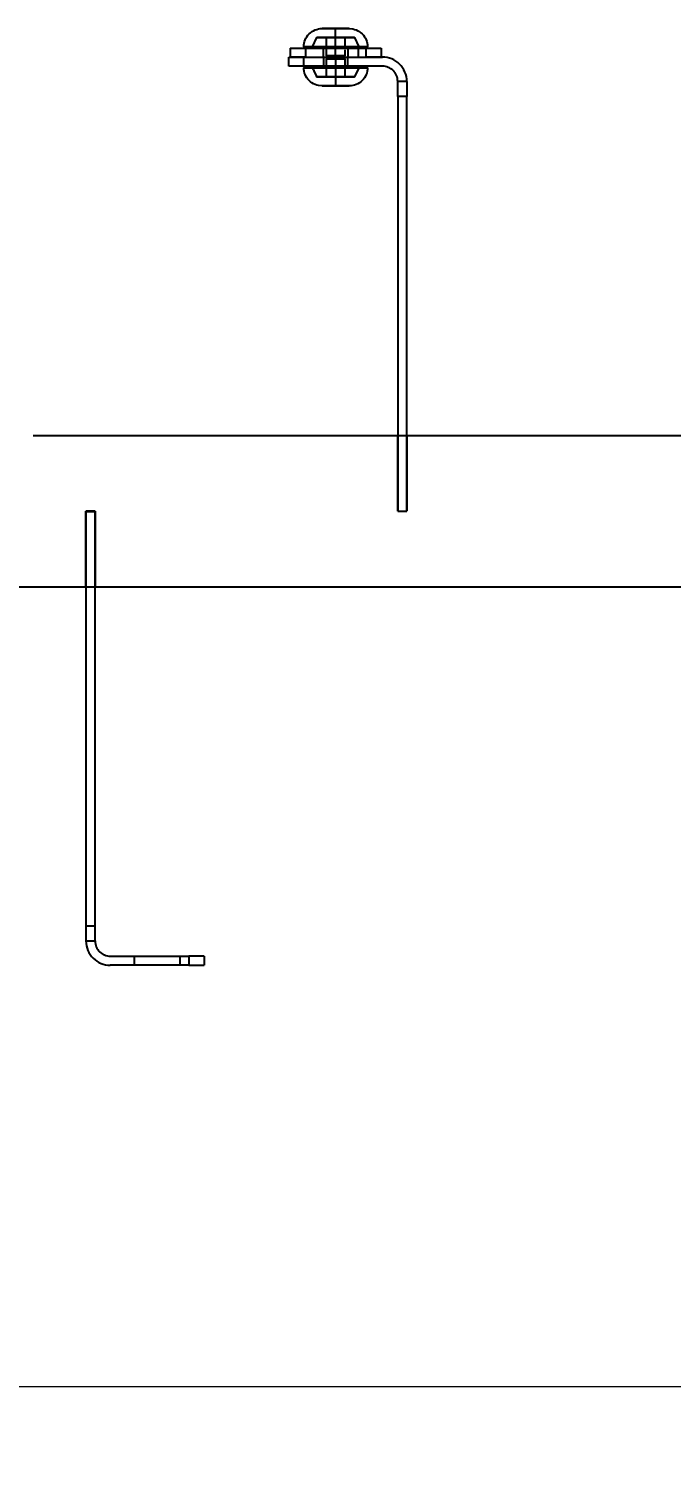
# Model space of a CAD drawing. Header units: millimetres. Extents: x 10366 to 13995, y 24552 to 29685.
# Drawn here: x 12465.7 to 12678.1, y 28548.8 to 29020.5 of the extents above; entities that cross this region are included whole.
import ezdxf

# ---------------------------------------------------------------- set-up
doc = ezdxf.new("R2010")
doc.units = ezdxf.units.MM
doc.header["$LTSCALE"] = 3
for name, color, linetype in [('Default', 7, 'Continuous'), ('Hidden_lines', 7, 'Continuous'), ('Red', 1, 'Continuous')]:
    doc.layers.add(name, color=color, linetype=linetype)
doc.styles.get("Standard").update_dxf_attribs({"font": 'arial.ttf'})
doc.dimstyles.new('MATEUSZ', dxfattribs={"dimtxt": 35, "dimasz": 16, "dimexe": 0.18, "dimexo": 0.0625, "dimgap": 0.09, "dimtad": 0, "dimdec": 0, "dimdsep": 46, "dimtxsty": 'Standard', "dimblk": 'DOT', "dimcen": 0.09, "dimse1": 1, "dimse2": 1, "dimadec": 0, "dimazin": 0, "dimtfac": 1, "dimtdec": 0, "dimtofl": 0, "dimtmove": 0, "dimatfit": 3, "dimfxl": 1, "dimtolj": 1, "dimtzin": 0, "dimlwd": 9, "dimlwe": 9, "dimarcsym": 0})

# ---------------------------------------------------------------- blocks, each defined once
blk = doc.blocks.new('_Dot')
at = {"color": 0, "linetype": 'ByBlock', "lineweight": -2}
blk.add_line((-0.5, 0), (-1, 0), dxfattribs=at)
at = {"color": 0, "linetype": 'ByBlock', "const_width": 0.5}
blk.add_lwpolyline([(-0.25, 0, 1), (0.25, 0, 1)], format="xyb", close=True, dxfattribs=at)
blk = doc.blocks.new('*D19')
at = {"color": 0, "lineweight": 9, "transparency": 16777216}
for p, q in [((11011.69, 28571.75), (12073.1, 28571.75)), ((13239.69, 28571.75), (12178.28, 28571.75))]:
    blk.add_line(p, q, dxfattribs=at)
at = {"layer": 'Defpoints', "color": 0, "transparency": 16777216}
for p in [(10995.69, 28861.08), (13255.69, 28861.08), (13255.69, 28571.75)]:
    blk.add_point(p, dxfattribs=at)
at = {"color": 0, "lineweight": 9, "transparency": 16777216, "xscale": 16, "yscale": 16, "zscale": 16, "rotation": 180}
blk.add_blockref('_Dot', (10995.69, 28571.75), dxfattribs=at)
at = {"color": 0, "lineweight": 9, "transparency": 16777216, "xscale": 16, "yscale": 16, "zscale": 16}
blk.add_blockref('_Dot', (13255.69, 28571.75), dxfattribs=at)
at = {"color": 0, "transparency": 16777216, "insert": (12125.69, 28571.75), "char_height": 35, "attachment_point": 5}
blk.add_mtext('\\A1;2260', dxfattribs=at)

msp = doc.modelspace()

# ---------------------------------------------------------------- linework, layer by layer
at = {"layer": 'Default', "color": 0}
for p, q in [((12552.18, 29014.08), (12552.18, 29011.08)), ((12557.18, 29014.08), (12557.18, 29011.08)), ((12557.18, 29014.08), (12577.18, 29014.08)), ((12577.18, 29014.08), (12577.18, 29011.08)), ((12582.18, 29014.08), (12582.18, 29011.08)), ((12551.69, 29008.08), (12551.69, 29011.08)), ((12556.69, 29011.08), (12582.67, 29011.08)), ((12556.69, 29008.08), (12556.69, 29011.08)), ((12557.18, 29011.08), (12577.18, 29011.08)), ((12582.67, 29008.08), (12556.69, 29008.08)), ((12590.69, 29003.06), (12587.69, 29003.06)), ((12590.69, 28998.06), (12587.69, 28998.06)), ((12587.69, 28998.06), (12587.69, 28861.23)), ((12590.69, 28861.23), (12590.69, 28998.06)), ((12467.21, 28886.08), (12773.21, 28886.08)), ((12487.69, 28861.08), (12484.69, 28861.08)), ((12484.69, 28860.88), (12484.69, 28724.1)), ((12487.69, 28860.88), (12484.69, 28860.88)), ((12487.69, 28860.88), (12484.69, 28860.88)), ((12487.69, 28724.1), (12487.69, 28860.88)), ((12587.69, 28861.23), (12587.69, 28861.08)), ((12587.69, 28861.08), (12590.69, 28861.08)), ((12590.69, 28861.08), (12590.69, 28861.23)), ((12384.69, 28836.08), (12484.69, 28836.08)), ((12487.69, 28836.08), (12793.69, 28836.08)), ((12484.69, 28724.1), (12487.69, 28724.1)), ((12484.69, 28719.1), (12487.69, 28719.1)), ((12492.71, 28714.08), (12518.69, 28714.08)), ((12518.69, 28714.08), (12518.69, 28711.08)), ((12523.69, 28714.08), (12523.69, 28711.08)), ((12518.69, 28711.08), (12492.71, 28711.08))]:
    msp.add_line(p, q, dxfattribs=at)
for points in [[(12552.18, 29014.08, 0), (12552.18, 29014.08, 0), (12552.18, 29014.08, 0), (12552.18, 29014.08, 0), (12552.18, 29014.08, 0), (12552.18, 29014.08, 0), (12552.18, 29014.08, 0), (12552.18, 29014.08, 0), (12552.18, 29014.08, 0), (12552.18, 29014.08, 0), (12552.19, 29014.08, 0), (12552.19, 29014.08, 0), (12552.19, 29014.08, 0), (12552.22, 29014.08, 0), (12552.33, 29014.08, 0), (12552.8, 29014.08, 0), (12557.18, 29014.08, 0)], [(12577.18, 29014.08, 0), (12582.18, 29014.08, 0)], [(12551.69, 29011.08, 0), (12551.69, 29011.08, 0), (12551.69, 29011.08, 0), (12551.69, 29011.08, 0), (12551.69, 29011.08, 0), (12551.69, 29011.08, 0), (12551.69, 29011.08, 0), (12551.69, 29011.08, 0), (12551.69, 29011.08, 0), (12551.69, 29011.08, 0), (12551.7, 29011.08, 0), (12551.7, 29011.08, 0), (12551.7, 29011.08, 0), (12551.73, 29011.08, 0), (12551.84, 29011.08, 0), (12552.31, 29011.08, 0), (12556.69, 29011.08, 0)], [(12557.18, 29011.08, 0), (12552.18, 29011.08, 0)], [(12582.18, 29011.08, 0), (12582.18, 29011.08, 0), (12582.18, 29011.08, 0), (12582.18, 29011.08, 0), (12582.18, 29011.08, 0), (12582.18, 29011.08, 0), (12582.18, 29011.08, 0), (12582.18, 29011.08, 0), (12582.18, 29011.08, 0), (12582.18, 29011.08, 0), (12582.18, 29011.08, 0), (12582.18, 29011.08, 0), (12582.18, 29011.08, 0), (12582.15, 29011.08, 0), (12582.04, 29011.08, 0), (12581.57, 29011.08, 0), (12577.18, 29011.08, 0)], [(12590.69, 29003.06, 0), (12590.65, 29003.86, 0), (12590.54, 29004.65, 0), (12590.34, 29005.43, 0), (12590.07, 29006.17, 0), (12589.72, 29006.89, 0), (12589.31, 29007.56, 0), (12588.84, 29008.2, 0), (12588.3, 29008.78, 0), (12587.72, 29009.3, 0), (12587.09, 29009.76, 0), (12586.41, 29010.16, 0), (12585.7, 29010.49, 0), (12584.97, 29010.75, 0), (12584.22, 29010.93, 0), (12583.45, 29011.05, 0), (12582.67, 29011.08, 0)], [(12556.69, 29008.08, 0), (12551.69, 29008.08, 0)], [(12587.69, 29003.06, 0), (12587.67, 29003.57, 0), (12587.59, 29004.07, 0), (12587.47, 29004.56, 0), (12587.29, 29005.03, 0), (12587.08, 29005.47, 0), (12586.82, 29005.9, 0), (12586.52, 29006.29, 0), (12586.18, 29006.65, 0), (12585.82, 29006.98, 0), (12585.42, 29007.27, 0), (12585, 29007.51, 0), (12584.56, 29007.72, 0), (12584.1, 29007.88, 0), (12583.63, 29007.99, 0), (12583.16, 29008.06, 0), (12582.67, 29008.08, 0)], [(12587.69, 28998.06, 0), (12587.69, 29003.06, 0)], [(12590.69, 29003.06, 0), (12590.69, 29003.06, 0), (12590.69, 29003.06, 0), (12590.69, 29003.06, 0), (12590.69, 29003.06, 0), (12590.69, 29003.06, 0), (12590.69, 29003.06, 0), (12590.69, 29003.06, 0), (12590.69, 29003.06, 0), (12590.69, 29003.06, 0), (12590.69, 29003.06, 0), (12590.69, 29003.06, 0), (12590.69, 29003.06, 0), (12590.69, 29003.05, 0), (12590.69, 29003.03, 0), (12590.69, 29002.92, 0), (12590.69, 29002.45, 0), (12590.69, 28998.06, 0)], [(12587.69, 28886.08, 0), (12587.69, 28886.08, 0), (12587.69, 28886.08, 0), (12587.69, 28886.08, 0), (12587.69, 28886.08, 0), (12587.69, 28886.08, 0), (12587.69, 28886.08, 0), (12587.69, 28886.08, 0), (12587.69, 28886.08, 0), (12587.69, 28886.08, 0), (12587.69, 28886.08, 0), (12587.69, 28886.07, 0), (12587.69, 28886.03, 0), (12587.69, 28885.64, 0), (12587.69, 28883.67, 0), (12587.69, 28861.23, 0)], [(12590.69, 28886.08, 0), (12590.69, 28886.08, 0), (12590.69, 28886.08, 0), (12590.69, 28886.08, 0), (12590.69, 28886.08, 0), (12590.69, 28886.08, 0), (12590.69, 28886.08, 0), (12590.69, 28886.08, 0), (12590.69, 28886.08, 0), (12590.69, 28886.08, 0), (12590.69, 28886.08, 0), (12590.69, 28886.07, 0), (12590.69, 28886.03, 0), (12590.69, 28885.64, 0), (12590.69, 28883.67, 0), (12590.69, 28861.23, 0)], [(12484.69, 28860.88, 0), (12484.69, 28836.08, 0)], [(12487.69, 28836.08, 0), (12487.69, 28836.08, 0), (12487.69, 28836.08, 0), (12487.69, 28836.08, 0), (12487.69, 28836.08, 0), (12487.69, 28836.08, 0), (12487.69, 28836.08, 0), (12487.69, 28836.08, 0), (12487.69, 28836.08, 0), (12487.69, 28836.08, 0), (12487.69, 28836.09, 0), (12487.69, 28836.1, 0), (12487.69, 28836.13, 0), (12487.69, 28836.53, 0), (12487.69, 28838.49, 0), (12487.69, 28860.88, 0)], [(12484.69, 28724.1, 0), (12484.69, 28719.1, 0)], [(12487.69, 28719.1, 0), (12487.69, 28719.1, 0), (12487.69, 28719.1, 0), (12487.69, 28719.1, 0), (12487.69, 28719.1, 0), (12487.69, 28719.1, 0), (12487.69, 28719.1, 0), (12487.69, 28719.1, 0), (12487.69, 28719.1, 0), (12487.69, 28719.1, 0), (12487.69, 28719.1, 0), (12487.69, 28719.1, 0), (12487.69, 28719.11, 0), (12487.69, 28719.11, 0), (12487.69, 28719.14, 0), (12487.69, 28719.25, 0), (12487.69, 28719.72, 0), (12487.69, 28724.1, 0)], [(12484.69, 28719.1, 0), (12484.73, 28718.3, 0), (12484.85, 28717.51, 0), (12485.05, 28716.74, 0), (12485.32, 28715.99, 0), (12485.67, 28715.28, 0), (12486.08, 28714.6, 0), (12486.55, 28713.97, 0), (12487.09, 28713.39, 0), (12487.67, 28712.87, 0), (12488.3, 28712.41, 0), (12488.98, 28712.01, 0), (12489.68, 28711.68, 0), (12490.42, 28711.42, 0), (12491.17, 28711.23, 0), (12491.94, 28711.12, 0), (12492.71, 28711.08, 0)], [(12487.69, 28719.1, 0), (12487.72, 28718.6, 0), (12487.8, 28718.1, 0), (12487.92, 28717.61, 0), (12488.09, 28717.14, 0), (12488.31, 28716.69, 0), (12488.57, 28716.27, 0), (12488.87, 28715.88, 0), (12489.21, 28715.51, 0), (12489.57, 28715.19, 0), (12489.97, 28714.9, 0), (12490.39, 28714.65, 0), (12490.83, 28714.45, 0), (12491.29, 28714.29, 0), (12491.76, 28714.18, 0), (12492.23, 28714.11, 0), (12492.71, 28714.08, 0)], [(12523.69, 28714.08, 0), (12523.69, 28714.08, 0), (12523.69, 28714.08, 0), (12523.69, 28714.08, 0), (12523.69, 28714.08, 0), (12523.69, 28714.08, 0), (12523.69, 28714.08, 0), (12523.69, 28714.08, 0), (12523.69, 28714.08, 0), (12523.69, 28714.08, 0), (12523.69, 28714.08, 0), (12523.69, 28714.08, 0), (12523.69, 28714.08, 0), (12523.69, 28714.08, 0), (12523.66, 28714.08, 0), (12523.55, 28714.08, 0), (12523.08, 28714.08, 0), (12518.69, 28714.08, 0)], [(12518.69, 28711.08, 0), (12523.69, 28711.08, 0)]]:
    msp.add_polyline3d(points, dxfattribs=at)
at = {"layer": 'Hidden_lines', "color": 0}
for p, q in [((12559.55, 29014.54), (12560.95, 29017.54)), ((12563.18, 29011.08), (12563.18, 29014.08)), ((12564.18, 29014.54), (12564.18, 29017.54)), ((12564.18, 29011.54), (12564.18, 29014.08)), ((12567.18, 29014.54), (12567.18, 29017.54)), ((12567.18, 29011.54), (12567.18, 29014.08)), ((12570.18, 29017.54), (12570.18, 29014.08)), ((12570.18, 29013.51), (12570.18, 29011.54)), ((12571.18, 29014.08), (12571.18, 29011.08)), ((12573.42, 29017.54), (12574.82, 29014.54)), ((12574.68, 29011.08), (12574.68, 29014.08)), ((12563.18, 29011.08), (12563.18, 29008.08)), ((12564.18, 29008.08), (12564.18, 29010.57)), ((12567.18, 29010.57), (12567.18, 29008.08)), ((12570.18, 29010.57), (12570.18, 29008.08)), ((12571.18, 29008.08), (12571.18, 29011.08)), ((12559.75, 29007.14), (12560.02, 29006.56)), ((12560.02, 29006.56), (12560.76, 29004.97)), ((12560.76, 29004.97), (12560.95, 29004.57)), ((12564.18, 29004.57), (12564.18, 29007.57)), ((12567.18, 29007.57), (12567.18, 29004.57)), ((12570.18, 29007.57), (12570.18, 29004.57)), ((12574.82, 29007.57), (12573.42, 29004.57)), ((12484.69, 28836.08), (12487.69, 28836.08)), ((12484.69, 28836.08), (12487.69, 28836.08)), ((12500.7, 28711.08), (12500.7, 28714.08)), ((12515.7, 28714.08), (12515.7, 28711.08))]:
    msp.add_line(p, q, dxfattribs=at)
for points in [[(12567.18, 29017.54, 0), (12560.95, 29017.54, 0)], [(12567.18, 29017.54, 0), (12573.42, 29017.54, 0)], [(12567.18, 29011.54, 0), (12564.18, 29011.54, 0)], [(12567.18, 29010.57, 0), (12564.18, 29010.57, 0)], [(12567.18, 29011.54, 0), (12570.18, 29011.54, 0)], [(12567.18, 29010.57, 0), (12570.18, 29010.57, 0)], [(12567.18, 29004.57, 0), (12560.95, 29004.57, 0)], [(12567.18, 29004.57, 0), (12573.42, 29004.57, 0)]]:
    msp.add_polyline3d(points, close=True, dxfattribs=at)
for points in [[(12567.18, 29014.54, 0), (12564.41, 29014.54, 0)], [(12569.71, 29014.54, 0), (12567.18, 29014.54, 0)], [(12567.18, 29007.57, 0), (12564.41, 29007.57, 0)], [(12569.71, 29007.57, 0), (12567.18, 29007.57, 0)], [(12587.69, 28861.08, 0), (12587.69, 28886.08, 0)], [(12590.69, 28861.08, 0), (12590.69, 28886.08, 0)], [(12484.69, 28836.08, 0), (12484.69, 28836.08, 0), (12484.69, 28836.08, 0), (12484.69, 28836.08, 0), (12484.69, 28836.08, 0), (12484.69, 28836.08, 0), (12484.69, 28836.08, 0), (12484.69, 28836.08, 0), (12484.69, 28836.08, 0), (12484.69, 28836.08, 0), (12484.69, 28836.09, 0), (12484.69, 28836.1, 0), (12484.69, 28836.13, 0), (12484.69, 28836.53, 0), (12484.69, 28838.52, 0), (12484.69, 28861.08, 0)], [(12487.69, 28861.08, 0), (12487.69, 28836.08, 0)]]:
    msp.add_polyline3d(points, dxfattribs=at)
at = {"layer": 'Red', "color": 0}
msp.add_line((12559.75, 29007.14), (12559.55, 29007.57), dxfattribs=at)
for points in [[(12556.68, 29014.54, 0), (12556.71, 29015.12, 0), (12556.8, 29015.69, 0), (12556.94, 29016.25, 0), (12557.13, 29016.8, 0), (12557.38, 29017.33, 0), (12557.67, 29017.84, 0), (12558.02, 29018.31, 0), (12558.42, 29018.76, 0), (12558.86, 29019.16, 0), (12559.35, 29019.52, 0), (12559.85, 29019.82, 0), (12560.38, 29020.07, 0), (12560.93, 29020.27, 0), (12561.51, 29020.42, 0), (12562.09, 29020.51, 0), (12562.68, 29020.54, 0)], [(12567.18, 29014.54, 0), (12567.18, 29020.54, 0)], [(12571.68, 29020.54, 0), (12572.86, 29020.42, 0), (12573.44, 29020.27, 0), (12573.99, 29020.07, 0), (12574.52, 29019.82, 0), (12575.02, 29019.52, 0), (12575.51, 29019.16, 0), (12575.95, 29018.76, 0), (12576.35, 29018.31, 0), (12576.69, 29017.84, 0), (12576.99, 29017.33, 0), (12577.24, 29016.8, 0), (12577.43, 29016.25, 0), (12577.57, 29015.69, 0), (12577.66, 29015.12, 0), (12577.68, 29014.54, 0)], [(12564.41, 29014.54, 0), (12558.3, 29014.54, 0), (12556.9, 29014.54, 0), (12556.69, 29014.54, 0), (12556.69, 29014.54, 0), (12556.68, 29014.54, 0), (12556.68, 29014.54, 0), (12556.68, 29014.54, 0), (12556.68, 29014.54, 0), (12556.68, 29014.54, 0), (12556.68, 29014.54, 0), (12556.68, 29014.54, 0), (12556.68, 29014.54, 0), (12556.68, 29014.54, 0), (12556.68, 29014.54, 0), (12556.68, 29014.54, 0), (12556.68, 29014.54, 0), (12556.68, 29014.54, 0), (12556.68, 29014.54, 0), (12556.68, 29014.54, 0), (12556.69, 29014.54, 0), (12556.69, 29014.54, 0), (12556.7, 29014.54, 0), (12556.75, 29014.54, 0), (12556.94, 29014.54, 0), (12557.75, 29014.54, 0), (12567.18, 29014.54, 0)], [(12567.18, 29014.54, 0), (12577.61, 29014.54, 0), (12577.68, 29014.54, 0), (12577.68, 29014.54, 0), (12577.68, 29014.54, 0), (12577.68, 29014.54, 0), (12577.68, 29014.54, 0), (12577.68, 29014.54, 0), (12577.68, 29014.54, 0), (12577.68, 29014.54, 0), (12577.68, 29014.54, 0), (12577.68, 29014.54, 0), (12577.68, 29014.54, 0), (12577.68, 29014.54, 0), (12577.68, 29014.54, 0), (12577.68, 29014.54, 0), (12577.68, 29014.54, 0), (12577.68, 29014.54, 0), (12577.68, 29014.54, 0), (12577.68, 29014.54, 0), (12577.68, 29014.54, 0), (12577.67, 29014.54, 0), (12577.62, 29014.54, 0), (12577.43, 29014.54, 0), (12576.6, 29014.54, 0), (12569.71, 29014.54, 0)], [(12564.41, 29007.57, 0), (12558.3, 29007.57, 0), (12556.9, 29007.57, 0), (12556.69, 29007.57, 0), (12556.69, 29007.57, 0), (12556.68, 29007.57, 0), (12556.68, 29007.57, 0), (12556.68, 29007.57, 0), (12556.68, 29007.57, 0), (12556.68, 29007.57, 0), (12556.68, 29007.57, 0), (12556.68, 29007.57, 0), (12556.68, 29007.57, 0), (12556.68, 29007.57, 0), (12556.68, 29007.57, 0), (12556.68, 29007.57, 0), (12556.68, 29007.57, 0), (12556.68, 29007.57, 0), (12556.68, 29007.57, 0), (12556.68, 29007.57, 0), (12556.69, 29007.57, 0), (12556.69, 29007.57, 0), (12556.7, 29007.57, 0), (12556.75, 29007.57, 0), (12556.94, 29007.57, 0), (12557.75, 29007.57, 0), (12567.18, 29007.57, 0)], [(12562.68, 29001.57, 0), (12561.51, 29001.69, 0), (12560.93, 29001.84, 0), (12560.38, 29002.03, 0), (12559.85, 29002.28, 0), (12559.35, 29002.59, 0), (12558.86, 29002.95, 0), (12558.42, 29003.35, 0), (12558.02, 29003.79, 0), (12557.67, 29004.27, 0), (12557.38, 29004.78, 0), (12557.13, 29005.31, 0), (12556.94, 29005.85, 0), (12556.8, 29006.42, 0), (12556.71, 29006.99, 0), (12556.68, 29007.57, 0)], [(12567.18, 29007.57, 0), (12567.18, 29001.57, 0)], [(12567.18, 29007.57, 0), (12577.61, 29007.57, 0), (12577.68, 29007.57, 0), (12577.68, 29007.57, 0), (12577.68, 29007.57, 0), (12577.68, 29007.57, 0), (12577.68, 29007.57, 0), (12577.68, 29007.57, 0), (12577.68, 29007.57, 0), (12577.68, 29007.57, 0), (12577.68, 29007.57, 0), (12577.68, 29007.57, 0), (12577.68, 29007.57, 0), (12577.68, 29007.57, 0), (12577.68, 29007.57, 0), (12577.68, 29007.57, 0), (12577.68, 29007.57, 0), (12577.68, 29007.57, 0), (12577.68, 29007.57, 0), (12577.68, 29007.57, 0), (12577.68, 29007.57, 0), (12577.67, 29007.57, 0), (12577.62, 29007.57, 0), (12577.43, 29007.57, 0), (12576.6, 29007.57, 0), (12569.71, 29007.57, 0)], [(12577.68, 29007.57, 0), (12577.66, 29006.99, 0), (12577.57, 29006.42, 0), (12577.43, 29005.85, 0), (12577.24, 29005.31, 0), (12576.99, 29004.78, 0), (12576.69, 29004.27, 0), (12576.35, 29003.79, 0), (12575.95, 29003.35, 0), (12575.51, 29002.95, 0), (12575.02, 29002.59, 0), (12574.52, 29002.28, 0), (12573.99, 29002.03, 0), (12573.44, 29001.84, 0), (12572.86, 29001.69, 0), (12572.27, 29001.6, 0), (12571.68, 29001.57, 0)]]:
    msp.add_polyline3d(points, dxfattribs=at)
for points in [[(12567.18, 29020.54, 0), (12562.68, 29020.54, 0)], [(12567.18, 29020.54, 0), (12571.68, 29020.54, 0)], [(12567.18, 29001.57, 0), (12562.68, 29001.57, 0)], [(12567.18, 29001.57, 0), (12571.68, 29001.57, 0)]]:
    msp.add_polyline3d(points, close=True, dxfattribs=at)

# ---------------------------------------------------------------- dimensions: what is measured, and where the dimension line sits
dim = msp.add_linear_dim(base=(13255.69, 28571.75), p1=(10995.69, 28861.08), p2=(13255.69, 28861.08), dimstyle='MATEUSZ')
dim.commit()
dim.dimension.update_dxf_attribs({"geometry": '*D19', "text_midpoint": (12125.69, 28571.75)})

doc.saveas('drawing.dxf')
